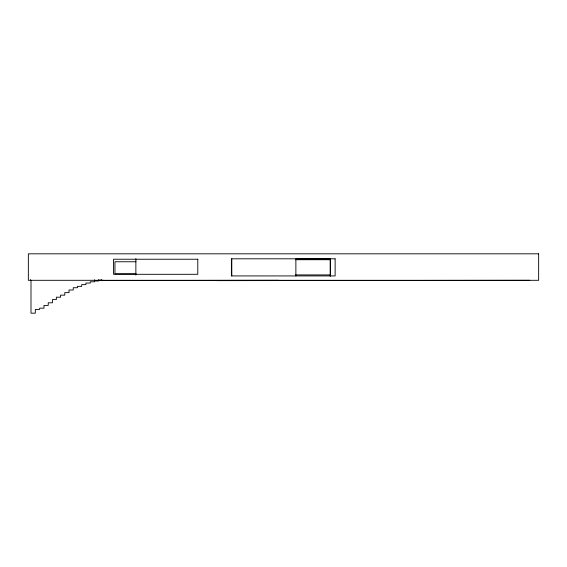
<?xml version="1.0" encoding="UTF-8"?>
<svg xmlns="http://www.w3.org/2000/svg" width="567" height="567" viewBox="0 0 567 567"><rect width="100%" height="100%" fill="white"/><g stroke="black" fill="none" stroke-linecap="round" stroke-linejoin="round"><path stroke-width="0.85" d="M295.542 259.721L329.859 259.721M136.037 261.756L114.959 261.756L114.959 273.741L136.037 273.741M295.542 274.91L329.859 274.91M98.693 280.077L103.251 280.304M217.09 280.644L529.798 280.304M330.455 276.03L330.455 258.935L295.875 258.935L295.875 276.03M330.164 258.828L330.164 276.009M278.503 280.304L101.323 280.53L101.323 279.616M231.797 258.807L231.797 275.931M135.867 258.694L135.867 275.115M98.693 279.729L98.693 280.991L94.469 280.991L94.469 281.785L90.245 281.785L90.245 283.046L85.908 283.046L85.908 284.641L81.683 284.641L81.683 286.356L77.459 286.356L77.459 287.724L73.235 287.724L73.235 290.006L69.011 290.006L69.011 292.636L64.787 292.636L64.787 295.145L60.563 295.145L60.563 297.2L56.339 297.2L56.339 299.596L52.455 299.596L52.455 302.792L48.23 302.792L48.23 305.422L44.006 305.422L44.006 308.165L39.669 308.165L39.669 309.419L35.331 309.419L35.331 313.182L30.994 313.182L30.994 280.304M94.469 279.729L94.469 280.304M30.498 279.616L30.498 280.304M538.65 253.818L28.35 253.818L28.35 280.304L538.65 280.304L538.65 253.818M335.125 258.807L231.393 258.807L231.393 275.931L335.125 275.931L335.125 258.807M197.791 259.232L113.535 259.232L113.535 274.3L197.791 274.3L197.791 259.232"/></g></svg>
